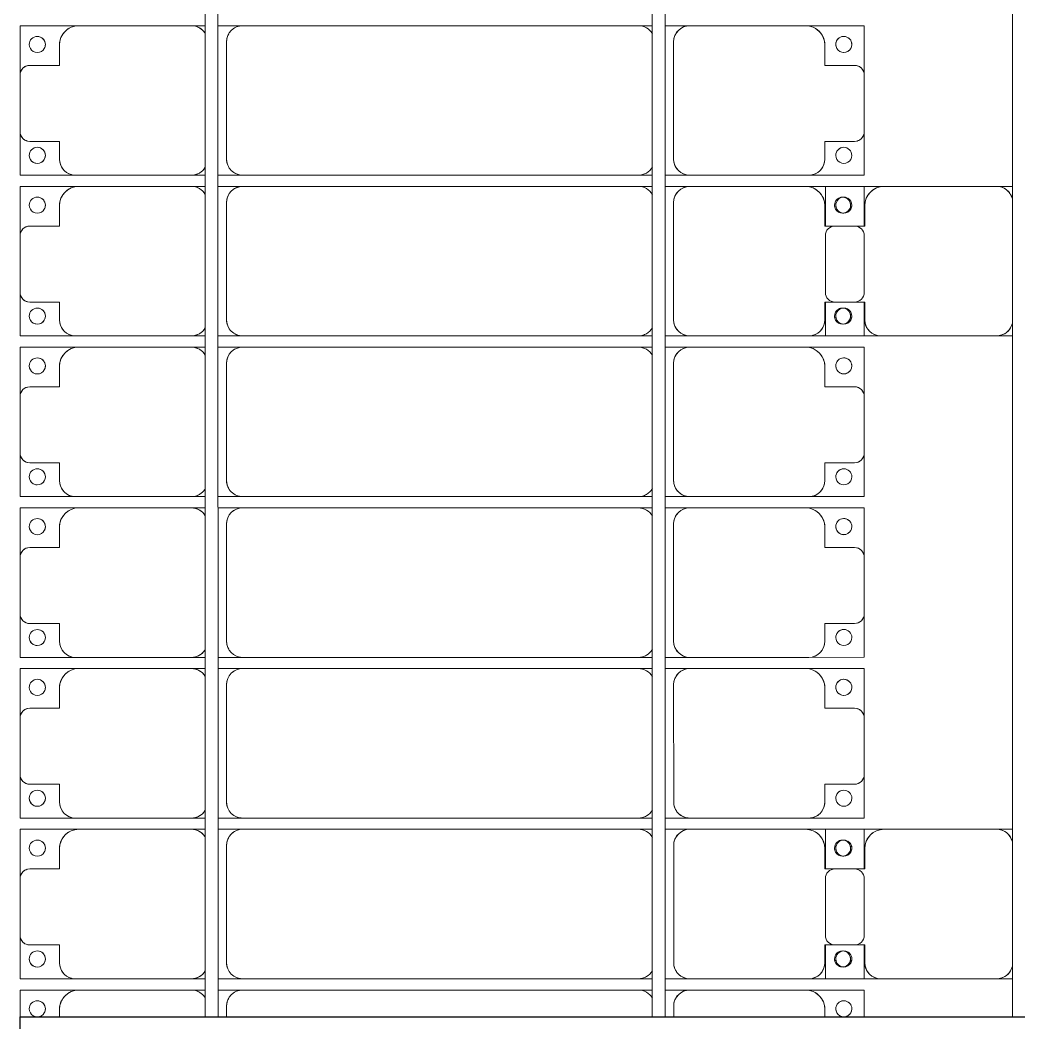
# Model space of a CAD drawing. Header units: millimetres. Extents: x -248177 to 167033, y 156986 to 268923.
# Drawn here: x -207108 to -204002, y 174380 to 177500 of the extents above; entities that cross this region are included whole.
import ezdxf

# ---------------------------------------------------------------- set-up
doc = ezdxf.new("R2010")
doc.units = ezdxf.units.MM
for name, color, linetype, lineweight in [('A-DETL-MBND', 5, 'Continuous', 9), ('A-GENM', 13, 'Continuous', 9), ('S-BEAM', 12, 'Continuous', 9)]:
    doc.layers.add(name, color=color, linetype=linetype, lineweight=lineweight)

# ---------------------------------------------------------------- blocks, each defined once
blk = doc.blocks.new('Dầm C52 - Dầm C52-24593-BỐ TRÍ KHUNG KẾT CẤU BÈ PIN 02')
at = {"layer": 'S-BEAM', "color": 1}
for p, q in [((-38198.2, 20), (-32238.2, 20)), ((-32238.2, -20), (-38198.2, -20))]:
    blk.add_line(p, q, dxfattribs=at)
blk = doc.blocks.new('Dai phao do pin - DẢI PHAO ĐỠ PIN-V146-BỐ TRÍ KHUNG KẾT CẤU BÈ PIN 02')
at = {"layer": 'A-DETL-MBND', "color": 8}
for p, q in [((-1312.2, 241.6), (-1129.7, 241.6)), ((-1312.2, 117.8), (-1312.2, 241.6)), ((-1129.7, 241.6), (-1312.2, 241.6)), ((-779.7, 241.6), (-1129.7, 241.6)), ((-779.7, 241.6), (-730.3, 241.6)), ((-779.7, 241.6), (-730.3, 241.6)), ((-1189.7, 181.6), (-1189.7, 118.2)), ((-1189.7, 118.2), (-1282.2, 118.2)), ((-1312.2, 88.2), (-1312.2, -88.2)), ((-1312.2, -223.4), (-1312.2, -117.8)), ((-1282.2, -118.2), (-1189.7, -118.2)), ((-1189.7, -118.2), (-1189.7, -173.4)), ((-1139.7, -223.4), (-1312.2, -223.4)), ((-1312.2, -223.4), (-1139.7, -223.4)), ((-1139.7, -223.4), (-779.7, -223.4)), ((-730.3, -223.4), (-779.7, -223.4)), ((-730.3, -223.4), (-779.7, -223.4))]:
    blk.add_line(p, q, dxfattribs=at)
for centre, radius, start, end in [((-1129.7, 181.6), 60, 90, 180), ((-1129.7, 181.6), 60, 120, 180), ((-779.7, 191.6), 50, 15, 90), ((-779.7, 191.6), 50, 15, 75), ((-1258.6, 183.2), 25, 0, 180), ((-1258.6, 183.2), 25, 120, 135), ((-1258.6, 183.2), 25, 0, 75), ((-1258.6, 183.2), 25, 180, 0), ((-1258.6, 183.2), 25, 180, 195), ((-1258.6, 183.2), 25, 225, 255), ((-1258.6, 183.2), 25, 270, 300), ((-1258.6, 183.2), 25, 330, 360), ((-1282.2, 88.2), 30, 90, 180), ((-1282.2, -88.2), 30, 180, 270), ((-1258.6, -161.8), 25, 0, 180), ((-1258.6, -161.8), 25, 105, 150), ((-1258.6, -161.8), 25, 0, 75), ((-1258.6, -161.8), 25, 180, 0), ((-1258.6, -161.8), 25, 180, 210), ((-1258.6, -161.8), 25, 240, 255), ((-1258.6, -161.8), 25, 285, 0), ((-1139.7, -173.4), 50, 180, 270), ((-1139.7, -173.4), 50, 180, 255), ((-779.7, -173.4), 50, 270, 345), ((-779.7, -173.4), 50, 285, 345)]:
    blk.add_arc(centre, radius, start, end, dxfattribs=at)
blk = doc.blocks.new('Dai phao do pin - DẢI PHAO ĐỠ PIN-V147-BỐ TRÍ KHUNG KẾT CẤU BÈ PIN 02')
at = {"layer": 'A-DETL-MBND', "color": 8}
for p, q in [((-1312.2, 241.6), (-1129.7, 241.6)), ((-1312.2, 117.8), (-1312.2, 241.6)), ((-1129.7, 241.6), (-1312.2, 241.6)), ((-779.7, 241.6), (-1129.7, 241.6)), ((-779.7, 241.6), (-730.3, 241.6)), ((-779.7, 241.6), (-730.3, 241.6)), ((-1189.7, 181.6), (-1189.7, 118.2)), ((-1189.7, 118.2), (-1282.2, 118.2)), ((-1312.2, 88.2), (-1312.2, -88.2)), ((-1312.2, -223.4), (-1312.2, -117.8)), ((-1282.2, -118.2), (-1189.7, -118.2)), ((-1189.7, -118.2), (-1189.7, -173.4)), ((-1139.7, -223.4), (-1312.2, -223.4)), ((-1312.2, -223.4), (-1139.7, -223.4)), ((-1139.7, -223.4), (-779.7, -223.4)), ((-730.3, -223.4), (-779.7, -223.4)), ((-730.3, -223.4), (-779.7, -223.4))]:
    blk.add_line(p, q, dxfattribs=at)
for centre, radius, start, end in [((-1129.7, 181.6), 60, 90, 180), ((-1129.7, 181.6), 60, 120, 180), ((-779.7, 191.6), 50, 15, 90), ((-779.7, 191.6), 50, 15, 75), ((-1258.6, 183.2), 25, 0, 180), ((-1258.6, 183.2), 25, 120, 135), ((-1258.6, 183.2), 25, 0, 75), ((-1258.6, 183.2), 25, 180, 0), ((-1258.6, 183.2), 25, 180, 195), ((-1258.6, 183.2), 25, 225, 255), ((-1258.6, 183.2), 25, 270, 300), ((-1258.6, 183.2), 25, 330, 360), ((-1282.2, 88.2), 30, 90, 180), ((-1282.2, -88.2), 30, 180, 270), ((-1258.6, -161.8), 25, 0, 180), ((-1258.6, -161.8), 25, 105, 150), ((-1258.6, -161.8), 25, 0, 75), ((-1258.6, -161.8), 25, 180, 0), ((-1258.6, -161.8), 25, 180, 210), ((-1258.6, -161.8), 25, 240, 255), ((-1258.6, -161.8), 25, 285, 0), ((-1139.7, -173.4), 50, 180, 270), ((-1139.7, -173.4), 50, 180, 255), ((-779.7, -173.4), 50, 270, 345), ((-779.7, -173.4), 50, 285, 345)]:
    blk.add_arc(centre, radius, start, end, dxfattribs=at)
blk = doc.blocks.new('Dải phao đi lại kèm đỡ invester - DẢI PHAO ĐI LẠI-23457-BỐ TRÍ KHUNG KẾT CẤU BÈ PIN 02')
at = {"layer": 'A-DETL-MBND', "color": 8}
for p, q in [((2758.4, 1312.2), (2911.8, 1312.2)), ((2758.4, 1129.7), (2758.4, 1312.2)), ((2758.4, 1312.2), (2758.4, 1129.7)), ((2911.8, 1312.2), (2758.4, 1312.2)), ((3088.2, 1312.2), (2911.8, 1312.2)), ((3088.2, 1312.2), (3223.4, 1312.2)), ((3223.4, 1312.2), (3088.2, 1312.2)), ((3223.4, 1312.2), (3223.4, 1139.7)), ((3223.4, 1139.7), (3223.4, 1312.2)), ((3258.4, 1312.2), (3382.2, 1312.2)), ((3258.4, 1129.7), (3258.4, 1312.2)), ((3258.4, 1312.2), (3258.4, 1129.7)), ((3588.2, 1312.2), (3411.8, 1312.2)), ((3617.8, 1312.2), (3723.4, 1312.2)), ((3723.4, 1312.2), (3723.4, 1139.7)), ((3723.4, 1139.7), (3723.4, 1312.2)), ((3758.4, 1312.2), (3911.8, 1312.2)), ((3758.4, 1129.7), (3758.4, 1312.2)), ((3758.4, 1312.2), (3758.4, 1129.7)), ((3911.8, 1312.2), (3758.4, 1312.2)), ((4088.2, 1312.2), (3911.8, 1312.2)), ((4088.2, 1312.2), (4223.4, 1312.2)), ((4223.4, 1312.2), (4088.2, 1312.2)), ((4223.4, 1312.2), (4223.4, 1139.7)), ((4223.4, 1139.7), (4223.4, 1312.2)), ((4258.4, 1312.2), (4411.8, 1312.2)), ((4258.4, 1129.7), (4258.4, 1312.2)), ((4258.4, 1312.2), (4258.4, 1129.7)), ((4411.8, 1312.2), (4258.4, 1312.2)), ((4588.2, 1312.2), (4411.8, 1312.2)), ((4588.2, 1312.2), (4723.4, 1312.2)), ((4723.4, 1312.2), (4588.2, 1312.2)), ((4723.4, 1312.2), (4723.4, 1139.7)), ((4723.4, 1139.7), (4723.4, 1312.2)), ((4758.4, 1312.2), (4911.8, 1312.2)), ((4758.4, 1129.7), (4758.4, 1312.2)), ((4758.4, 1312.2), (4758.4, 1129.7)), ((4911.8, 1312.2), (4758.4, 1312.2)), ((5088.2, 1312.2), (4911.8, 1312.2)), ((5088.2, 1312.2), (5223.4, 1312.2)), ((5223.4, 1312.2), (5088.2, 1312.2)), ((5223.4, 1312.2), (5223.4, 1139.7)), ((5223.4, 1139.7), (5223.4, 1312.2)), ((5258.4, 1312.2), (5382.2, 1312.2)), ((5258.4, 1129.7), (5258.4, 1312.2)), ((5258.4, 1312.2), (5258.4, 1129.7)), ((5588.2, 1312.2), (5411.8, 1312.2)), ((5617.8, 1312.2), (5723.4, 1312.2)), ((5723.4, 1312.2), (5723.4, 1139.7)), ((5723.4, 1139.7), (5723.4, 1312.2)), ((5758.4, 1312.2), (5841.7, 1312.2)), ((5758.4, 1129.7), (5758.4, 1312.2)), ((5758.4, 1312.2), (5758.4, 1129.7)), ((5841.7, 1312.2), (5758.4, 1312.2)), ((2881.8, 1282.2), (2881.8, 1189.7)), ((3118.2, 1189.7), (3118.2, 1282.2)), ((3381.8, 1282.2), (3381.8, 1189.7)), ((3618.2, 1189.7), (3618.2, 1282.2)), ((3881.8, 1282.2), (3881.8, 1189.7)), ((4118.2, 1189.7), (4118.2, 1282.2)), ((4381.8, 1282.2), (4381.8, 1189.7)), ((4618.2, 1189.7), (4618.2, 1282.2)), ((4881.8, 1282.2), (4881.8, 1189.7)), ((5118.2, 1189.7), (5118.2, 1282.2)), ((5381.8, 1282.2), (5381.8, 1189.7)), ((5618.2, 1189.7), (5618.2, 1282.2)), ((2881.8, 1189.7), (2818.4, 1189.7)), ((3173.4, 1189.7), (3118.2, 1189.7)), ((3381.8, 1189.7), (3318.4, 1189.7)), ((3673.4, 1189.7), (3618.2, 1189.7)), ((3881.8, 1189.7), (3818.4, 1189.7)), ((4173.4, 1189.7), (4118.2, 1189.7)), ((4381.8, 1189.7), (4318.4, 1189.7)), ((4673.4, 1189.7), (4618.2, 1189.7)), ((4881.8, 1189.7), (4818.4, 1189.7)), ((5173.4, 1189.7), (5118.2, 1189.7)), ((5381.8, 1189.7), (5318.4, 1189.7)), ((5673.4, 1189.7), (5618.2, 1189.7)), ((5841.7, 1189.7), (5818.4, 1189.7)), ((2758.4, 1129.7), (2758.4, 769.7)), ((3223.4, 769.7), (3223.4, 1139.7)), ((3258.4, 1129.7), (3258.4, 769.7)), ((3723.4, 769.7), (3723.4, 1139.7)), ((3758.4, 1129.7), (3758.4, 769.7)), ((4223.4, 769.7), (4223.4, 1139.7)), ((4258.4, 1129.7), (4258.4, 769.7)), ((4723.4, 769.7), (4723.4, 1139.7)), ((4758.4, 1129.7), (4758.4, 769.7)), ((5223.4, 769.7), (5223.4, 1139.7)), ((5258.4, 1129.7), (5258.4, 769.7)), ((5723.4, 769.7), (5723.4, 1139.7)), ((5758.4, 1129.7), (5758.4, 769.7)), ((2758.4, 693.2), (2758.4, 769.7)), ((2758.4, 693.2), (2758.4, 769.7)), ((3223.4, 769.7), (3223.4, 693.2)), ((3223.4, 769.7), (3223.4, 693.2)), ((3258.4, 693.2), (3258.4, 769.7)), ((3258.4, 693.2), (3258.4, 769.7)), ((3723.4, 769.7), (3723.4, 693.2)), ((3723.4, 769.7), (3723.4, 693.2)), ((3758.4, 693.2), (3758.4, 769.7)), ((3758.4, 693.2), (3758.4, 769.7)), ((4223.4, 769.7), (4223.4, 693.2)), ((4223.4, 769.7), (4223.4, 693.2)), ((4258.4, 693.2), (4258.4, 769.7)), ((4258.4, 693.2), (4258.4, 769.7)), ((4723.4, 769.7), (4723.4, 693.2)), ((4723.4, 769.7), (4723.4, 693.2)), ((4758.4, 693.2), (4758.4, 769.7)), ((4758.4, 693.2), (4758.4, 769.7)), ((5223.4, 769.7), (5223.4, 693.2)), ((5223.4, 769.7), (5223.4, 693.2)), ((5258.4, 693.2), (5258.4, 769.7)), ((5258.4, 693.2), (5258.4, 769.7)), ((5723.4, 769.7), (5723.4, 693.2)), ((5723.4, 769.7), (5723.4, 693.2)), ((5758.4, 693.2), (5758.4, 769.7)), ((5758.4, 693.2), (5758.4, 769.7)), ((2808.4, 719.7), (3173.4, 719.7)), ((3308.4, 719.7), (3673.4, 719.7)), ((3808.4, 719.7), (4173.4, 719.7)), ((4308.4, 719.7), (4673.4, 719.7)), ((4808.4, 719.7), (5173.4, 719.7)), ((5308.4, 719.7), (5673.4, 719.7)), ((5808.4, 719.7), (5841.7, 719.7)), ((2758.4, 610.3), (2758.4, 653.2)), ((2758.4, 610.3), (2758.4, 653.2)), ((3223.4, 653.2), (3223.4, 610.3)), ((3223.4, 653.2), (3223.4, 610.3)), ((3258.4, 610.3), (3258.4, 653.2)), ((3258.4, 610.3), (3258.4, 653.2)), ((3723.4, 653.2), (3723.4, 610.3)), ((3723.4, 653.2), (3723.4, 610.3)), ((3758.4, 610.3), (3758.4, 653.2)), ((3758.4, 610.3), (3758.4, 653.2)), ((4223.4, 653.2), (4223.4, 610.3)), ((4223.4, 653.2), (4223.4, 610.3)), ((4258.4, 610.3), (4258.4, 653.2)), ((4258.4, 610.3), (4258.4, 653.2)), ((4723.4, 653.2), (4723.4, 610.3)), ((4723.4, 653.2), (4723.4, 610.3)), ((4758.4, 610.3), (4758.4, 653.2)), ((4758.4, 610.3), (4758.4, 653.2)), ((5223.4, 653.2), (5223.4, 610.3)), ((5223.4, 653.2), (5223.4, 610.3)), ((5258.4, 610.3), (5258.4, 653.2)), ((5258.4, 610.3), (5258.4, 653.2)), ((5723.4, 653.2), (5723.4, 610.3)), ((5723.4, 653.2), (5723.4, 610.3)), ((5758.4, 610.3), (5758.4, 653.2)), ((5758.4, 610.3), (5758.4, 653.2)), ((2758.4, 610.3), (2758.4, -620.3)), ((3223.4, -620.3), (3223.4, 610.3)), ((3258.4, 610.3), (3258.4, -620.3)), ((3723.4, -620.3), (3723.4, 610.3)), ((3758.4, 610.3), (3758.4, -620.3)), ((4223.4, -620.3), (4223.4, 610.3)), ((4258.4, 610.3), (4258.4, -620.3)), ((4723.4, -620.3), (4723.4, 610.3)), ((4758.4, 610.3), (4758.4, -620.3)), ((5223.4, -620.3), (5223.4, 610.3)), ((5258.4, 610.3), (5258.4, -620.3)), ((5723.4, -620.3), (5723.4, 610.3)), ((5758.4, 610.3), (5758.4, -620.3)), ((2758.4, -696.8), (2758.4, -620.3)), ((2758.4, -696.8), (2758.4, -620.3)), ((3223.4, -620.3), (3223.4, -696.8)), ((3223.4, -620.3), (3223.4, -696.8)), ((3258.4, -696.8), (3258.4, -620.3)), ((3258.4, -696.8), (3258.4, -620.3)), ((3723.4, -620.3), (3723.4, -696.8)), ((3723.4, -620.3), (3723.4, -696.8)), ((3758.4, -696.8), (3758.4, -620.3)), ((3758.4, -696.8), (3758.4, -620.3)), ((4223.4, -620.3), (4223.4, -696.8)), ((4223.4, -620.3), (4223.4, -696.8)), ((4258.4, -696.8), (4258.4, -620.3)), ((4258.4, -696.8), (4258.4, -620.3)), ((4723.4, -620.3), (4723.4, -696.8)), ((4723.4, -620.3), (4723.4, -696.8)), ((4758.4, -696.8), (4758.4, -620.3)), ((4758.4, -696.8), (4758.4, -620.3)), ((5223.4, -620.3), (5223.4, -696.8)), ((5223.4, -620.3), (5223.4, -696.8)), ((5258.4, -696.8), (5258.4, -620.3)), ((5258.4, -696.8), (5258.4, -620.3)), ((5723.4, -620.3), (5723.4, -696.8)), ((5723.4, -620.3), (5723.4, -696.8)), ((5758.4, -696.8), (5758.4, -620.3)), ((5758.4, -696.8), (5758.4, -620.3)), ((2808.4, -670.3), (3173.4, -670.3)), ((3308.4, -670.3), (3673.4, -670.3)), ((3808.4, -670.3), (4173.4, -670.3)), ((4308.4, -670.3), (4673.4, -670.3)), ((4808.4, -670.3), (5173.4, -670.3)), ((5308.4, -670.3), (5673.4, -670.3)), ((5808.4, -670.3), (5841.7, -670.3)), ((2758.4, -779.7), (2758.4, -736.8)), ((2758.4, -779.7), (2758.4, -736.8)), ((3223.4, -736.8), (3223.4, -779.7)), ((3223.4, -736.8), (3223.4, -779.7)), ((3258.4, -779.7), (3258.4, -736.8)), ((3258.4, -779.7), (3258.4, -736.8)), ((3723.4, -736.8), (3723.4, -779.7)), ((3723.4, -736.8), (3723.4, -779.7)), ((3758.4, -779.7), (3758.4, -736.8)), ((3758.4, -779.7), (3758.4, -736.8)), ((4223.4, -736.8), (4223.4, -779.7)), ((4223.4, -736.8), (4223.4, -779.7)), ((4258.4, -779.7), (4258.4, -736.8)), ((4258.4, -779.7), (4258.4, -736.8)), ((4723.4, -736.8), (4723.4, -779.7)), ((4723.4, -736.8), (4723.4, -779.7)), ((4758.4, -779.7), (4758.4, -736.8)), ((4758.4, -779.7), (4758.4, -736.8)), ((5223.4, -736.8), (5223.4, -779.7)), ((5223.4, -736.8), (5223.4, -779.7)), ((5258.4, -779.7), (5258.4, -736.8)), ((5258.4, -779.7), (5258.4, -736.8)), ((5723.4, -736.8), (5723.4, -779.7)), ((5723.4, -736.8), (5723.4, -779.7)), ((5758.4, -779.7), (5758.4, -736.8)), ((5758.4, -779.7), (5758.4, -736.8)), ((2758.4, -779.7), (2758.4, -1129.7)), ((3223.4, -1139.7), (3223.4, -779.7)), ((3258.4, -779.7), (3258.4, -1129.7)), ((3723.4, -1139.7), (3723.4, -779.7)), ((3758.4, -779.7), (3758.4, -1129.7)), ((4223.4, -1139.7), (4223.4, -779.7)), ((4258.4, -779.7), (4258.4, -1129.7)), ((4723.4, -1139.7), (4723.4, -779.7)), ((4758.4, -779.7), (4758.4, -1129.7)), ((5223.4, -1139.7), (5223.4, -779.7)), ((5258.4, -779.7), (5258.4, -1129.7)), ((5723.4, -1139.7), (5723.4, -779.7)), ((5758.4, -779.7), (5758.4, -1129.7)), ((2758.4, -1312.2), (2758.4, -1129.7)), ((2758.4, -1129.7), (2758.4, -1312.2)), ((3223.4, -1139.7), (3223.4, -1312.2)), ((3223.4, -1312.2), (3223.4, -1139.7)), ((3258.4, -1312.2), (3258.4, -1129.7)), ((3258.4, -1129.7), (3258.4, -1312.2)), ((3723.4, -1139.7), (3723.4, -1312.2)), ((3723.4, -1312.2), (3723.4, -1139.7)), ((3758.4, -1312.2), (3758.4, -1129.7)), ((3758.4, -1129.7), (3758.4, -1312.2)), ((4223.4, -1139.7), (4223.4, -1312.2)), ((4223.4, -1312.2), (4223.4, -1139.7)), ((4258.4, -1312.2), (4258.4, -1129.7)), ((4258.4, -1129.7), (4258.4, -1312.2)), ((4723.4, -1139.7), (4723.4, -1312.2)), ((4723.4, -1312.2), (4723.4, -1139.7)), ((4758.4, -1312.2), (4758.4, -1129.7)), ((4758.4, -1129.7), (4758.4, -1312.2)), ((5223.4, -1139.7), (5223.4, -1312.2)), ((5223.4, -1312.2), (5223.4, -1139.7)), ((5258.4, -1312.2), (5258.4, -1129.7)), ((5258.4, -1129.7), (5258.4, -1312.2)), ((5723.4, -1139.7), (5723.4, -1312.2)), ((5723.4, -1312.2), (5723.4, -1139.7)), ((5758.4, -1312.2), (5758.4, -1129.7)), ((5758.4, -1129.7), (5758.4, -1312.2)), ((2818.4, -1189.7), (2881.8, -1189.7)), ((2881.8, -1189.7), (2881.8, -1282.2)), ((3118.2, -1282.2), (3118.2, -1189.7)), ((3118.2, -1189.7), (3173.4, -1189.7)), ((3318.4, -1189.7), (3381.8, -1189.7)), ((3381.8, -1189.7), (3381.8, -1282.2)), ((3618.2, -1282.2), (3618.2, -1189.7)), ((3618.2, -1189.7), (3673.4, -1189.7)), ((3818.4, -1189.7), (3881.8, -1189.7)), ((3881.8, -1189.7), (3881.8, -1282.2)), ((4118.2, -1282.2), (4118.2, -1189.7)), ((4118.2, -1189.7), (4173.4, -1189.7)), ((4318.4, -1189.7), (4381.8, -1189.7)), ((4381.8, -1189.7), (4381.8, -1282.2)), ((4618.2, -1282.2), (4618.2, -1189.7)), ((4618.2, -1189.7), (4673.4, -1189.7)), ((4818.4, -1189.7), (4881.8, -1189.7)), ((4881.8, -1189.7), (4881.8, -1282.2)), ((5118.2, -1282.2), (5118.2, -1189.7)), ((5118.2, -1189.7), (5173.4, -1189.7)), ((5318.4, -1189.7), (5381.8, -1189.7)), ((5381.8, -1189.7), (5381.8, -1282.2)), ((5618.2, -1282.2), (5618.2, -1189.7)), ((5618.2, -1189.7), (5673.4, -1189.7)), ((5818.4, -1189.7), (5841.7, -1189.7)), ((2911.8, -1312.2), (2758.4, -1312.2)), ((2758.4, -1312.2), (2911.8, -1312.2)), ((2911.8, -1312.2), (3088.2, -1312.2)), ((3223.4, -1312.2), (3088.2, -1312.2)), ((3088.2, -1312.2), (3223.4, -1312.2)), ((3411.8, -1312.2), (3258.4, -1312.2)), ((3258.4, -1312.2), (3411.8, -1312.2)), ((3411.8, -1312.2), (3588.2, -1312.2)), ((3723.4, -1312.2), (3588.2, -1312.2)), ((3588.2, -1312.2), (3723.4, -1312.2)), ((3911.8, -1312.2), (3758.4, -1312.2)), ((3758.4, -1312.2), (3911.8, -1312.2)), ((3911.8, -1312.2), (4088.2, -1312.2)), ((4223.4, -1312.2), (4088.2, -1312.2)), ((4088.2, -1312.2), (4223.4, -1312.2)), ((4411.8, -1312.2), (4258.4, -1312.2)), ((4258.4, -1312.2), (4411.8, -1312.2)), ((4411.8, -1312.2), (4588.2, -1312.2)), ((4723.4, -1312.2), (4588.2, -1312.2)), ((4588.2, -1312.2), (4723.4, -1312.2)), ((4911.8, -1312.2), (4758.4, -1312.2)), ((4758.4, -1312.2), (4911.8, -1312.2)), ((4911.8, -1312.2), (5088.2, -1312.2)), ((5223.4, -1312.2), (5088.2, -1312.2)), ((5088.2, -1312.2), (5223.4, -1312.2)), ((5411.8, -1312.2), (5258.4, -1312.2)), ((5258.4, -1312.2), (5411.8, -1312.2)), ((5411.8, -1312.2), (5588.2, -1312.2)), ((5723.4, -1312.2), (5588.2, -1312.2)), ((5588.2, -1312.2), (5723.4, -1312.2)), ((5841.7, -1312.2), (5758.4, -1312.2)), ((5758.4, -1312.2), (5841.7, -1312.2))]:
    blk.add_line(p, q, dxfattribs=at)
for centre, radius, start, end in [((2911.8, 1282.2), 30, 90, 180), ((2911.8, 1282.2), 30, 105, 165), ((3088.2, 1282.2), 30, 360, 90), ((3088.2, 1282.2), 30, 60, 75), ((3088.2, 1282.2), 30, 15, 75), ((3088.2, 1282.2), 30, 60, 75), ((3411.8, 1282.2), 30, 90, 180), ((3588.2, 1282.2), 30, 360, 90), ((3911.8, 1282.2), 30, 90, 180), ((3911.8, 1282.2), 30, 105, 165), ((4088.2, 1282.2), 30, 360, 90), ((4088.2, 1282.2), 30, 60, 75), ((4088.2, 1282.2), 30, 15, 75), ((4088.2, 1282.2), 30, 60, 75), ((4411.8, 1282.2), 30, 90, 180), ((4411.8, 1282.2), 30, 105, 165), ((4588.2, 1282.2), 30, 360, 90), ((4588.2, 1282.2), 30, 60, 75), ((4588.2, 1282.2), 30, 15, 75), ((4588.2, 1282.2), 30, 60, 75), ((4911.8, 1282.2), 30, 90, 180), ((4911.8, 1282.2), 30, 105, 165), ((5088.2, 1282.2), 30, 360, 90), ((5088.2, 1282.2), 30, 60, 75), ((5088.2, 1282.2), 30, 15, 75), ((5088.2, 1282.2), 30, 60, 75), ((5411.8, 1282.2), 30, 90, 180), ((5588.2, 1282.2), 30, 360, 90), ((2911.8, 1282.2), 30, 135, 165), ((2911.8, 1282.2), 30, 135, 165), ((3088.2, 1282.2), 30, 15, 30), ((3088.2, 1282.2), 30, 15, 30), ((3911.8, 1282.2), 30, 135, 165), ((3911.8, 1282.2), 30, 135, 165), ((4088.2, 1282.2), 30, 15, 30), ((4088.2, 1282.2), 30, 15, 30), ((4411.8, 1282.2), 30, 135, 165), ((4411.8, 1282.2), 30, 135, 165), ((4588.2, 1282.2), 30, 15, 30), ((4588.2, 1282.2), 30, 15, 30), ((4911.8, 1282.2), 30, 135, 165), ((4911.8, 1282.2), 30, 135, 165), ((5088.2, 1282.2), 30, 15, 30), ((5088.2, 1282.2), 30, 15, 30), ((2816.8, 1248.6), 25, 90, 270), ((2816.8, 1248.6), 25, 90, 255), ((2816.8, 1248.6), 25, 270, 90), ((2816.8, 1248.6), 25, 300, 90), ((3161.8, 1248.6), 25, 90, 270), ((3161.8, 1248.6), 25, 90, 180), ((3161.8, 1248.6), 25, 270, 90), ((3161.8, 1248.6), 25, 270, 90), ((3316.8, 1248.6), 25, 90, 270), ((3316.8, 1248.6), 25, 180, 255), ((3316.8, 1248.6), 25, 90, 150), ((3316.8, 1248.6), 25, 270, 90), ((3316.8, 1248.6), 25, 75, 90), ((3316.8, 1248.6), 25, 300, 0), ((3661.8, 1248.6), 25, 90, 270), ((3661.8, 1248.6), 25, 120, 165), ((3661.8, 1248.6), 25, 270, 90), ((3661.8, 1248.6), 25, 60, 90), ((3661.8, 1248.6), 25, 270, 360), ((3816.8, 1248.6), 25, 90, 270), ((3816.8, 1248.6), 25, 90, 255), ((3816.8, 1248.6), 25, 270, 90), ((3816.8, 1248.6), 25, 300, 90), ((4161.8, 1248.6), 25, 90, 270), ((4161.8, 1248.6), 25, 90, 180), ((4161.8, 1248.6), 25, 270, 90), ((4161.8, 1248.6), 25, 270, 90), ((4316.8, 1248.6), 25, 90, 270), ((4316.8, 1248.6), 25, 90, 255), ((4316.8, 1248.6), 25, 270, 90), ((4316.8, 1248.6), 25, 300, 90), ((4661.8, 1248.6), 25, 90, 270), ((4661.8, 1248.6), 25, 90, 180), ((4661.8, 1248.6), 25, 270, 90), ((4661.8, 1248.6), 25, 270, 90), ((4816.8, 1248.6), 25, 90, 270), ((4816.8, 1248.6), 25, 90, 255), ((4816.8, 1248.6), 25, 270, 90), ((4816.8, 1248.6), 25, 300, 90), ((5161.8, 1248.6), 25, 90, 270), ((5161.8, 1248.6), 25, 90, 180), ((5161.8, 1248.6), 25, 270, 90), ((5161.8, 1248.6), 25, 270, 90), ((5316.8, 1248.6), 25, 90, 270), ((5316.8, 1248.6), 25, 180, 255), ((5316.8, 1248.6), 25, 90, 150), ((5316.8, 1248.6), 25, 270, 90), ((5316.8, 1248.6), 25, 75, 90), ((5316.8, 1248.6), 25, 300, 0), ((5661.8, 1248.6), 25, 90, 270), ((5661.8, 1248.6), 25, 120, 165), ((5661.8, 1248.6), 25, 270, 90), ((5661.8, 1248.6), 25, 60, 90), ((5661.8, 1248.6), 25, 270, 0), ((5816.8, 1248.6), 25, 90, 270), ((5816.8, 1248.6), 25, 90, 255), ((5816.8, 1248.6), 25, 270, 90), ((5816.8, 1248.6), 25, 300, 90), ((2816.8, 1248.6), 25, 270, 285), ((3161.8, 1248.6), 25, 195, 255), ((3316.8, 1248.6), 25, 270, 285), ((3661.8, 1248.6), 25, 195, 255), ((3816.8, 1248.6), 25, 270, 285), ((4161.8, 1248.6), 25, 195, 255), ((4316.8, 1248.6), 25, 270, 285), ((4661.8, 1248.6), 25, 195, 255), ((4816.8, 1248.6), 25, 270, 285), ((5161.8, 1248.6), 25, 195, 255), ((5316.8, 1248.6), 25, 270, 285), ((5661.8, 1248.6), 25, 195, 255), ((5816.8, 1248.6), 25, 270, 285), ((2818.4, 1129.7), 60, 90, 180), ((2818.4, 1129.7), 60, 90, 150), ((3173.4, 1139.7), 50, 0, 90), ((3173.4, 1139.7), 50, 15, 90), ((3318.4, 1129.7), 60, 90, 180), ((3318.4, 1129.7), 60, 90, 150), ((3673.4, 1139.7), 50, 0, 90), ((3673.4, 1139.7), 50, 15, 90), ((3818.4, 1129.7), 60, 90, 180), ((3818.4, 1129.7), 60, 90, 150), ((4173.4, 1139.7), 50, 0, 90), ((4173.4, 1139.7), 50, 15, 90), ((4318.4, 1129.7), 60, 90, 180), ((4318.4, 1129.7), 60, 90, 150), ((4673.4, 1139.7), 50, 0, 90), ((4673.4, 1139.7), 50, 15, 90), ((4818.4, 1129.7), 60, 90, 180), ((4818.4, 1129.7), 60, 90, 150), ((5173.4, 1139.7), 50, 360, 90), ((5173.4, 1139.7), 50, 15, 90), ((5318.4, 1129.7), 60, 90, 180), ((5318.4, 1129.7), 60, 90, 150), ((5673.4, 1139.7), 50, 0, 90), ((5673.4, 1139.7), 50, 15, 90), ((5818.4, 1129.7), 60, 90, 180), ((5818.4, 1129.7), 60, 90, 150), ((2808.4, 769.7), 50, 180, 270), ((2808.4, 769.7), 50, 195, 270), ((3173.4, 769.7), 50, 270, 360), ((3173.4, 769.7), 50, 270, 345), ((3308.4, 769.7), 50, 180, 270), ((3308.4, 769.7), 50, 195, 270), ((3673.4, 769.7), 50, 270, 360), ((3673.4, 769.7), 50, 270, 345), ((3808.4, 769.7), 50, 180, 270), ((3808.4, 769.7), 50, 195, 270), ((4173.4, 769.7), 50, 270, 0), ((4173.4, 769.7), 50, 270, 345), ((4308.4, 769.7), 50, 180, 270), ((4308.4, 769.7), 50, 195, 270), ((4673.4, 769.7), 50, 270, 360), ((4673.4, 769.7), 50, 270, 345), ((4808.4, 769.7), 50, 180, 270), ((4808.4, 769.7), 50, 195, 270), ((5173.4, 769.7), 50, 270, 0), ((5173.4, 769.7), 50, 270, 345), ((5308.4, 769.7), 50, 180, 270), ((5308.4, 769.7), 50, 195, 270), ((5673.4, 769.7), 50, 270, 0), ((5673.4, 769.7), 50, 270, 345), ((5808.4, 769.7), 50, 180, 270), ((5808.4, 769.7), 50, 195, 270), ((2808.4, 610.3), 50, 120, 180), ((2808.4, 610.3), 50, 150, 180), ((3173.4, 610.3), 50, 360, 60), ((3173.4, 610.3), 50, 15, 30), ((3308.4, 610.3), 50, 120, 180), ((3308.4, 610.3), 50, 150, 180), ((3673.4, 610.3), 50, 360, 60), ((3673.4, 610.3), 50, 15, 30), ((3808.4, 610.3), 50, 120, 180), ((3808.4, 610.3), 50, 150, 180), ((4173.4, 610.3), 50, 360, 60), ((4173.4, 610.3), 50, 15, 30), ((4308.4, 610.3), 50, 120, 180), ((4308.4, 610.3), 50, 150, 180), ((4673.4, 610.3), 50, 360, 60), ((4673.4, 610.3), 50, 15, 30), ((4808.4, 610.3), 50, 120, 180), ((4808.4, 610.3), 50, 150, 180), ((5173.4, 610.3), 50, 360, 60), ((5173.4, 610.3), 50, 15, 30), ((5308.4, 610.3), 50, 120, 180), ((5308.4, 610.3), 50, 150, 180), ((5673.4, 610.3), 50, 360, 60), ((5673.4, 610.3), 50, 15, 30), ((5808.4, 610.3), 50, 120, 180), ((5808.4, 610.3), 50, 150, 180), ((2808.4, -620.3), 50, 180, 270), ((3173.4, -620.3), 50, 270, 0), ((3173.4, -620.3), 50, 330, 0), ((3308.4, -620.3), 50, 180, 270), ((3673.4, -620.3), 50, 270, 0), ((3673.4, -620.3), 50, 330, 0), ((3808.4, -620.3), 50, 180, 270), ((4173.4, -620.3), 50, 270, 0), ((4173.4, -620.3), 50, 330, 0), ((4308.4, -620.3), 50, 180, 270), ((4673.4, -620.3), 50, 270, 360), ((4673.4, -620.3), 50, 330, 0), ((4808.4, -620.3), 50, 180, 270), ((5173.4, -620.3), 50, 270, 0), ((5173.4, -620.3), 50, 330, 0), ((5308.4, -620.3), 50, 180, 270), ((5673.4, -620.3), 50, 270, 0), ((5673.4, -620.3), 50, 330, 0), ((5808.4, -620.3), 50, 180, 270), ((2808.4, -620.3), 50, 195, 225), ((3308.4, -620.3), 50, 195, 225), ((3808.4, -620.3), 50, 195, 225), ((4308.4, -620.3), 50, 195, 225), ((4808.4, -620.3), 50, 195, 225), ((5308.4, -620.3), 50, 195, 225), ((5808.4, -620.3), 50, 195, 225), ((2808.4, -620.3), 50, 240, 270), ((3173.4, -620.3), 50, 270, 300), ((3308.4, -620.3), 50, 240, 270), ((3673.4, -620.3), 50, 270, 300), ((3808.4, -620.3), 50, 240, 270), ((4173.4, -620.3), 50, 270, 300), ((4308.4, -620.3), 50, 240, 270), ((4673.4, -620.3), 50, 270, 300), ((4808.4, -620.3), 50, 240, 270), ((5173.4, -620.3), 50, 270, 300), ((5308.4, -620.3), 50, 240, 270), ((5673.4, -620.3), 50, 270, 300), ((5808.4, -620.3), 50, 240, 270), ((2808.4, -779.7), 50, 120, 180), ((2808.4, -779.7), 50, 120, 165), ((3173.4, -779.7), 50, 360, 60), ((3173.4, -779.7), 50, 15, 60), ((3308.4, -779.7), 50, 120, 180), ((3308.4, -779.7), 50, 120, 165), ((3673.4, -779.7), 50, 360, 60), ((3673.4, -779.7), 50, 15, 60), ((3808.4, -779.7), 50, 120, 180), ((3808.4, -779.7), 50, 120, 165), ((4173.4, -779.7), 50, 360, 60), ((4173.4, -779.7), 50, 15, 60), ((4308.4, -779.7), 50, 120, 180), ((4308.4, -779.7), 50, 120, 165), ((4673.4, -779.7), 50, 360, 60), ((4673.4, -779.7), 50, 15, 60), ((4808.4, -779.7), 50, 120, 180), ((4808.4, -779.7), 50, 120, 165), ((5173.4, -779.7), 50, 360, 60), ((5173.4, -779.7), 50, 15, 60), ((5308.4, -779.7), 50, 120, 180), ((5308.4, -779.7), 50, 120, 165), ((5673.4, -779.7), 50, 360, 60), ((5673.4, -779.7), 50, 15, 60), ((5808.4, -779.7), 50, 120, 180), ((5808.4, -779.7), 50, 120, 165), ((2818.4, -1129.7), 60, 180, 270), ((3173.4, -1139.7), 50, 270, 360), ((3173.4, -1139.7), 50, 270, 345), ((3318.4, -1129.7), 60, 180, 270), ((3673.4, -1139.7), 50, 270, 360), ((3673.4, -1139.7), 50, 270, 345), ((3818.4, -1129.7), 60, 180, 270), ((4173.4, -1139.7), 50, 270, 360), ((4173.4, -1139.7), 50, 270, 345), ((4318.4, -1129.7), 60, 180, 270), ((4673.4, -1139.7), 50, 270, 360), ((4673.4, -1139.7), 50, 270, 345), ((4818.4, -1129.7), 60, 180, 270), ((5173.4, -1139.7), 50, 270, 360), ((5173.4, -1139.7), 50, 270, 345), ((5318.4, -1129.7), 60, 180, 270), ((5673.4, -1139.7), 50, 270, 360), ((5673.4, -1139.7), 50, 270, 345), ((5818.4, -1129.7), 60, 180, 270), ((2818.4, -1129.7), 60, 210, 270), ((3318.4, -1129.7), 60, 210, 270), ((3818.4, -1129.7), 60, 210, 270), ((4318.4, -1129.7), 60, 210, 270), ((4818.4, -1129.7), 60, 210, 270), ((5318.4, -1129.7), 60, 210, 270), ((5818.4, -1129.7), 60, 210, 270), ((2816.8, -1258.6), 25, 90, 270), ((2816.8, -1258.6), 25, 90, 165), ((2816.8, -1258.6), 25, 270, 90), ((2816.8, -1258.6), 25, 60, 90), ((2816.8, -1258.6), 25, 270, 30), ((3161.8, -1258.6), 25, 90, 270), ((3161.8, -1258.6), 25, 90, 165), ((3161.8, -1258.6), 25, 270, 90), ((3161.8, -1258.6), 25, 15, 90), ((3316.8, -1258.6), 25, 90, 270), ((3316.8, -1258.6), 25, 90, 165), ((3316.8, -1258.6), 25, 270, 90), ((3316.8, -1258.6), 25, 60, 90), ((3316.8, -1258.6), 25, 270, 30), ((3661.8, -1258.6), 25, 90, 270), ((3661.8, -1258.6), 25, 90, 165), ((3661.8, -1258.6), 25, 270, 90), ((3661.8, -1258.6), 25, 15, 90), ((3816.8, -1258.6), 25, 90, 270), ((3816.8, -1258.6), 25, 90, 165), ((3816.8, -1258.6), 25, 270, 90), ((3816.8, -1258.6), 25, 60, 90), ((3816.8, -1258.6), 25, 270, 30), ((4161.8, -1258.6), 25, 90, 270), ((4161.8, -1258.6), 25, 90, 165), ((4161.8, -1258.6), 25, 270, 90), ((4161.8, -1258.6), 25, 15, 90), ((4316.8, -1258.6), 25, 90, 270), ((4316.8, -1258.6), 25, 90, 165), ((4316.8, -1258.6), 25, 270, 90), ((4316.8, -1258.6), 25, 60, 90), ((4316.8, -1258.6), 25, 270, 30), ((4661.8, -1258.6), 25, 90, 270), ((4661.8, -1258.6), 25, 90, 165), ((4661.8, -1258.6), 25, 270, 90), ((4661.8, -1258.6), 25, 15, 90), ((4816.8, -1258.6), 25, 90, 270), ((4816.8, -1258.6), 25, 90, 165), ((4816.8, -1258.6), 25, 270, 90), ((4816.8, -1258.6), 25, 60, 90), ((4816.8, -1258.6), 25, 270, 30), ((5161.8, -1258.6), 25, 90, 270), ((5161.8, -1258.6), 25, 90, 165), ((5161.8, -1258.6), 25, 270, 90), ((5161.8, -1258.6), 25, 15, 90), ((5316.8, -1258.6), 25, 90, 270), ((5316.8, -1258.6), 25, 90, 165), ((5316.8, -1258.6), 25, 270, 90), ((5316.8, -1258.6), 25, 60, 90), ((5316.8, -1258.6), 25, 270, 30), ((5661.8, -1258.6), 25, 90, 270), ((5661.8, -1258.6), 25, 90, 165), ((5661.8, -1258.6), 25, 270, 90), ((5661.8, -1258.6), 25, 15, 90), ((5816.8, -1258.6), 25, 90, 270), ((5816.8, -1258.6), 25, 90, 165), ((5816.8, -1258.6), 25, 270, 90), ((5816.8, -1258.6), 25, 60, 90), ((5816.8, -1258.6), 25, 270, 30), ((2816.8, -1258.6), 25, 180, 270), ((3161.8, -1258.6), 25, 180, 270), ((3161.8, -1258.6), 25, 270, 360), ((3316.8, -1258.6), 25, 180, 270), ((3661.8, -1258.6), 25, 180, 270), ((3661.8, -1258.6), 25, 270, 360), ((3816.8, -1258.6), 25, 180, 270), ((4161.8, -1258.6), 25, 180, 270), ((4161.8, -1258.6), 25, 270, 0), ((4316.8, -1258.6), 25, 180, 270), ((4661.8, -1258.6), 25, 180, 270), ((4661.8, -1258.6), 25, 270, 0), ((4816.8, -1258.6), 25, 180, 270), ((5161.8, -1258.6), 25, 180, 270), ((5161.8, -1258.6), 25, 270, 0), ((5316.8, -1258.6), 25, 180, 270), ((5661.8, -1258.6), 25, 180, 270), ((5661.8, -1258.6), 25, 270, 0), ((5816.8, -1258.6), 25, 180, 270), ((2911.8, -1282.2), 30, 180, 270), ((2911.8, -1282.2), 30, 195, 225), ((2911.8, -1282.2), 30, 195, 255), ((2911.8, -1282.2), 30, 195, 225), ((3088.2, -1282.2), 30, 270, 0), ((3088.2, -1282.2), 30, 285, 345), ((3088.2, -1282.2), 30, 285, 300), ((3088.2, -1282.2), 30, 285, 300), ((3088.2, -1282.2), 30, 315, 345), ((3088.2, -1282.2), 30, 315, 345), ((3411.8, -1282.2), 30, 180, 270), ((3411.8, -1282.2), 30, 195, 225), ((3411.8, -1282.2), 30, 195, 255), ((3411.8, -1282.2), 30, 195, 225), ((3588.2, -1282.2), 30, 270, 360), ((3588.2, -1282.2), 30, 285, 345), ((3588.2, -1282.2), 30, 285, 300), ((3588.2, -1282.2), 30, 285, 300), ((3588.2, -1282.2), 30, 315, 345), ((3588.2, -1282.2), 30, 315, 345), ((3911.8, -1282.2), 30, 180, 270), ((3911.8, -1282.2), 30, 195, 225), ((3911.8, -1282.2), 30, 195, 255), ((3911.8, -1282.2), 30, 195, 225), ((4088.2, -1282.2), 30, 270, 0), ((4088.2, -1282.2), 30, 285, 345), ((4088.2, -1282.2), 30, 285, 300), ((4088.2, -1282.2), 30, 285, 300), ((4088.2, -1282.2), 30, 315, 345), ((4088.2, -1282.2), 30, 315, 345), ((4411.8, -1282.2), 30, 180, 270), ((4411.8, -1282.2), 30, 195, 225), ((4411.8, -1282.2), 30, 195, 255), ((4411.8, -1282.2), 30, 195, 225), ((4588.2, -1282.2), 30, 270, 0), ((4588.2, -1282.2), 30, 285, 345), ((4588.2, -1282.2), 30, 285, 300), ((4588.2, -1282.2), 30, 285, 300), ((4588.2, -1282.2), 30, 315, 345), ((4588.2, -1282.2), 30, 315, 345), ((4911.8, -1282.2), 30, 180, 270), ((4911.8, -1282.2), 30, 195, 225), ((4911.8, -1282.2), 30, 195, 255), ((4911.8, -1282.2), 30, 195, 225), ((5088.2, -1282.2), 30, 270, 360), ((5088.2, -1282.2), 30, 285, 345), ((5088.2, -1282.2), 30, 285, 300), ((5088.2, -1282.2), 30, 285, 300), ((5088.2, -1282.2), 30, 315, 345), ((5088.2, -1282.2), 30, 315, 345), ((5411.8, -1282.2), 30, 180, 270), ((5411.8, -1282.2), 30, 195, 225), ((5411.8, -1282.2), 30, 195, 255), ((5411.8, -1282.2), 30, 195, 225), ((5588.2, -1282.2), 30, 270, 0), ((5588.2, -1282.2), 30, 285, 345), ((5588.2, -1282.2), 30, 285, 300), ((5588.2, -1282.2), 30, 285, 300), ((5588.2, -1282.2), 30, 315, 345), ((5588.2, -1282.2), 30, 315, 345)]:
    blk.add_arc(centre, radius, start, end, dxfattribs=at)
blk = doc.blocks.new('Dầm C52 - Hộp 40x60-25087-BỐ TRÍ KHUNG KẾT CẤU BÈ PIN 02')
at = {"layer": 'S-BEAM', "color": 3, "lineweight": 25}
for p, q in [((-75394.578163, -20), (-75394.578163, 20)), ((-75394.578163, 20), (75394.578163, 20))]:
    blk.add_line(p, q, dxfattribs=at)
blk = doc.blocks.new('HOBANMONG_BEPIN 2_rvt-1-BỐ TRÍ KHUNG KẾT CẤU BÈ PIN 02')
at = {"layer": 'A-GENM', "lineweight": 9}
for name, p, rotation in [('Dải phao đi lại kèm đỡ invester - DẢI PHAO ĐI LẠI-23457-BỐ TRÍ KHUNG KẾT CẤU BÈ PIN 02', (-205795.6, 180241.2), 270.0007586098934), ('Dai phao do pin - DẢI PHAO ĐỠ PIN-V146-BỐ TRÍ KHUNG KẾT CẤU BÈ PIN 02', (-203292.1, 176741.3), 0.0007586094741477002), ('Dai phao do pin - DẢI PHAO ĐỠ PIN-V147-BỐ TRÍ KHUNG KẾT CẤU BÈ PIN 02', (-203292.1, 174741.3), 0.0007586094741477002)]:
    blk.add_blockref(name, p, dxfattribs=dict(at, rotation=rotation))
at = {"layer": 'S-BEAM', "lineweight": 9}
for name, p, rotation in [('Dầm C52 - Dầm C52-24593-BỐ TRÍ KHUNG KẾT CẤU BÈ PIN 02', (-206512.9, 212597.7), 90.00075860989138), ('Dầm C52 - Dầm C52-24593-BỐ TRÍ KHUNG KẾT CẤU BÈ PIN 02', (-205122.9, 212597.8), 90.00075860989138), ('Dầm C52 - Dầm C52-24593-BỐ TRÍ KHUNG KẾT CẤU BÈ PIN 02', (-204002.9, 212597.8), 90.00075860989138), ('Dầm C52 - Hộp 40x60-25087-BỐ TRÍ KHUNG KẾT CẤU BÈ PIN 02', (-131713.1, 174380.5), 0.0007586094741477002)]:
    blk.add_blockref(name, p, dxfattribs=dict(at, rotation=rotation))

msp = doc.modelspace()

# ---------------------------------------------------------------- block references
at = {"lineweight": 5}
msp.add_blockref('HOBANMONG_BEPIN 2_rvt-1-BỐ TRÍ KHUNG KẾT CẤU BÈ PIN 02', (0, 0), dxfattribs=at)

doc.saveas('drawing.dxf')
